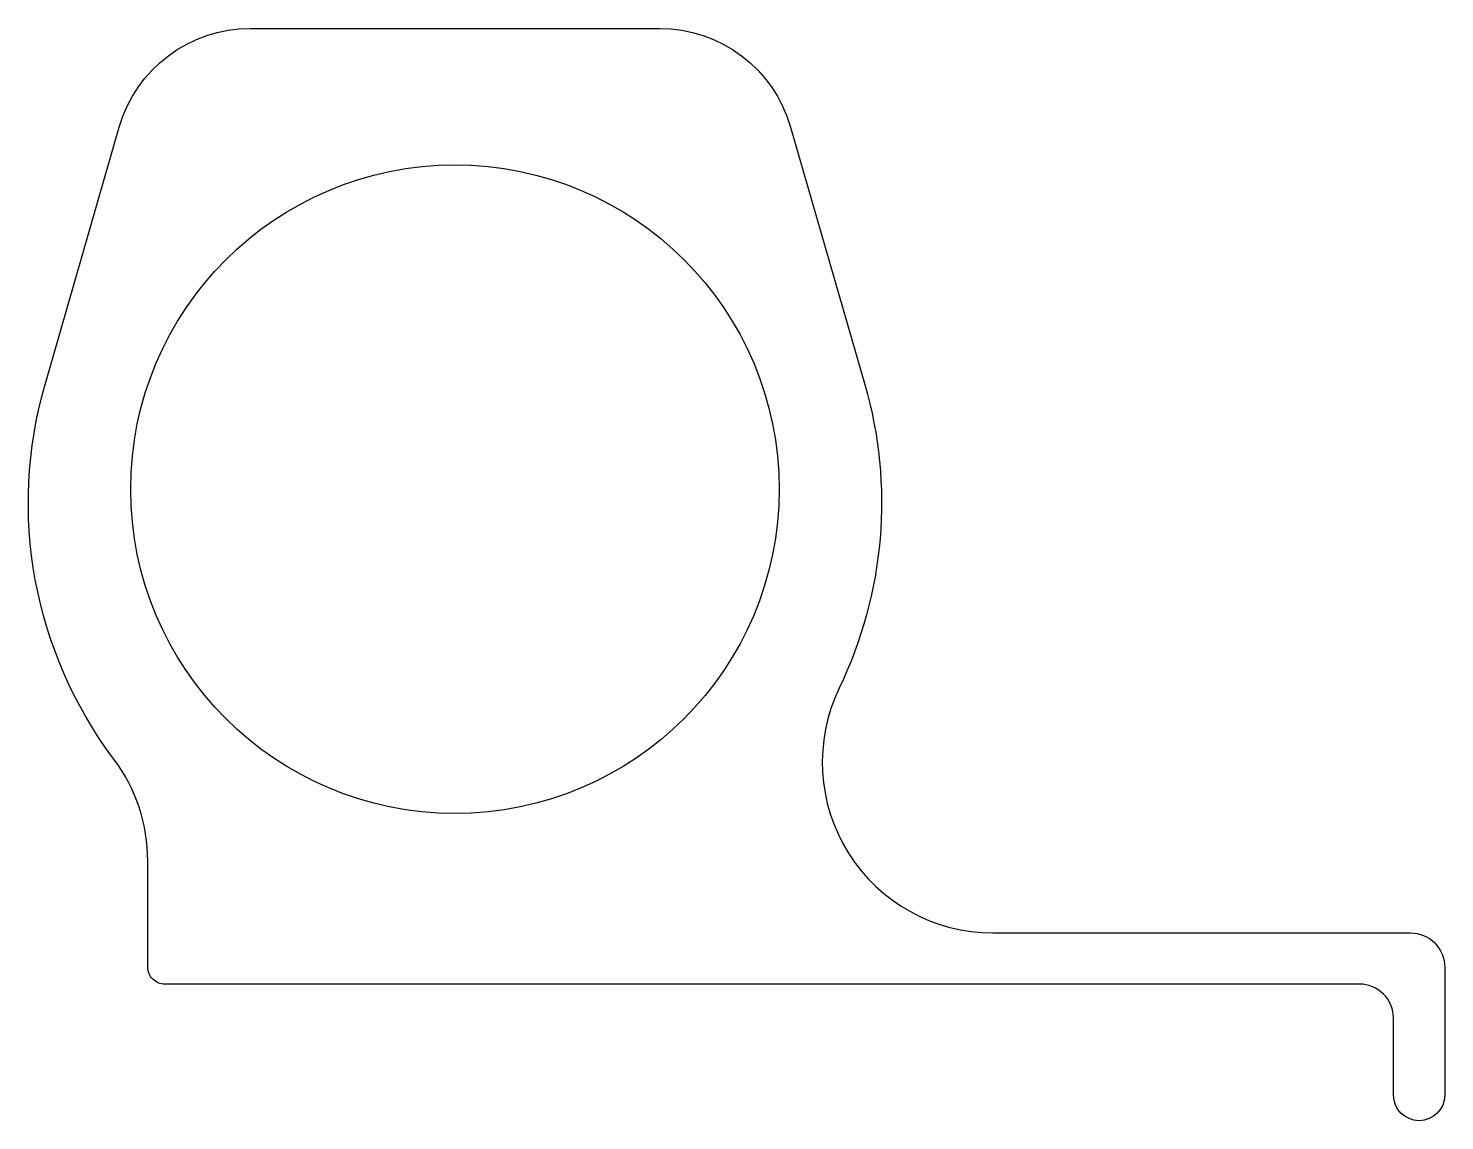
# Model space of a CAD drawing. Extents: x 341.5 to 383, y 437.5 to 469.5.
import ezdxf

# ---------------------------------------------------------------- set-up
doc = ezdxf.new("R2010")
doc.units = 0
doc.layers.get('0').update_dxf_attribs({"linetype": 'CONTINUOUS'})

msp = doc.modelspace()

# ---------------------------------------------------------------- linework, layer by layer
msp.add_lwpolyline([(381.51, 440.515, 0.414214), (380.51, 441.515), (354.01, 441.515), (345.51, 441.515, -0.414214), (345.01, 442.015), (345.01, 445.115, 0.162278), (344.01, 448.115, -0.235289), (341.999, 459.08), (344.176, 466.624, -0.334153), (348.019, 469.515), (360, 469.515, -0.334153), (363.844, 466.624), (366.02, 459.08, -0.184576), (365.269, 450.187, 0.552826), (369.773, 443.015), (382.01, 443.015, -0.414214), (383.01, 442.015), (383.01, 438.265, -1), (381.51, 438.265)], format="xyb", close=True)
msp.add_circle((354.01, 456.015), 9.5)

doc.saveas('drawing.dxf')
